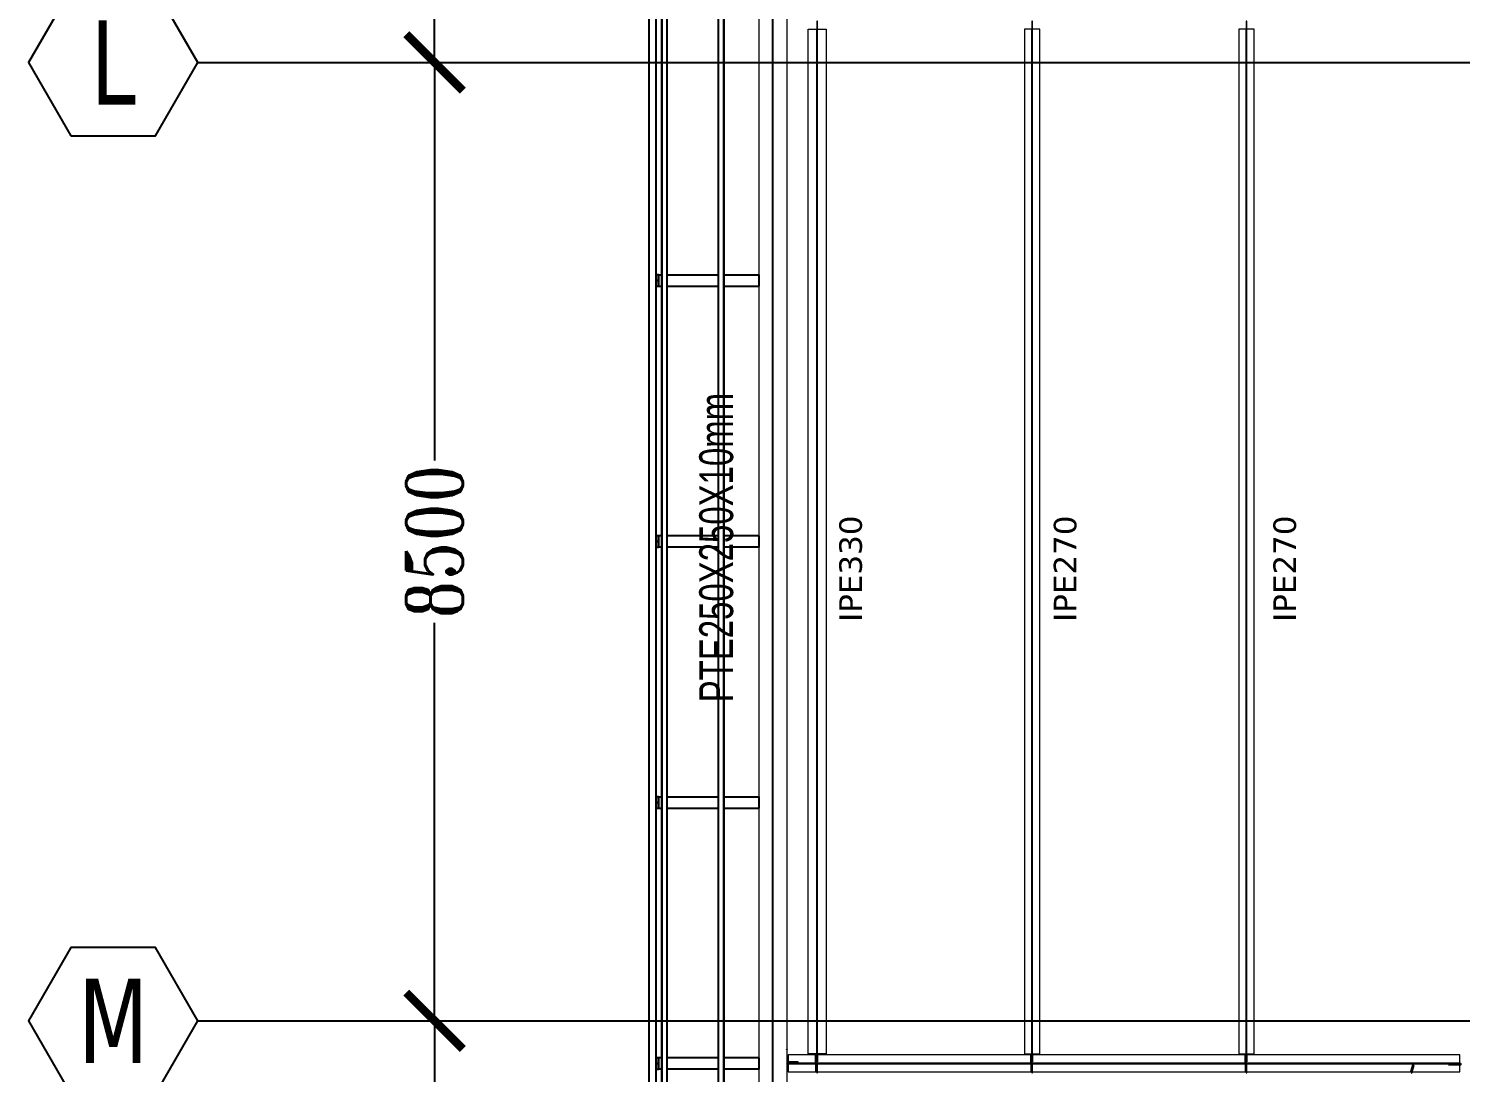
# Model space of a CAD drawing. Header units: millimetres. Extents: x -1702 to 79495, y -21906 to 33736.
# Drawn here: x -1702 to 10993, y 8043 to 17300 of the extents above; entities that cross this region are included whole.
import ezdxf
from ezdxf.enums import TextEntityAlignment as Align

# ---------------------------------------------------------------- set-up
doc = ezdxf.new("R2010")
doc.units = ezdxf.units.MM
doc.header["$LTSCALE"] = 0.9
for name, color, linetype, lineweight in [('0-1', 7, 'Continuous', 5), ('A_ALMA', 8, 'Continuous', 5), ('E_TEXTO', 3, 'Continuous', 9), ('E_VIGAS', 8, 'Continuous', 9), ('E_VIGAS-1', 5, 'Continuous', 25), ('E_VIGAS-2', 10, 'Continuous', 25), ('E_VIGAS-3', 5, 'Continuous', 25), ('HCB-VIGAS', 4, 'Continuous', 15), ('VIGAS_HCB', 4, 'Continuous', 15)]:
    doc.layers.add(name, color=color, linetype=linetype, lineweight=lineweight)
for name, color, linetype in [('COTAS', 8, 'Continuous'), ('HCB-EJES', 1, 'Continuous'), ('HCB-ROTULOS', 2, 'Continuous')]:
    doc.layers.add(name, color=color, linetype=linetype)
doc.styles.add('Arial Narrow', font='', dxfattribs={"width": 0.85, "height": 0.3})
doc.styles.add('ROMANT', font='romant.shx', dxfattribs={"width": 0.8})
doc.styles.add('VERDANA', font='verdana.ttf')
doc.styles.get('Arial Narrow').set_extended_font_data('Arial Narrow')
doc.dimstyles.new('1.125', dxfattribs={"dimscale": 0, "dimtxt": 500, "dimasz": 500, "dimexe": 4, "dimexo": 4, "dimgap": 15, "dimtad": 0, "dimdec": 0, "dimzin": 4, "dimdsep": 46, "dimtxsty": 'ROMANT', "dimblk": 'ARCHTICK', "dimcen": -10, "dimclrd": 256, "dimclrt": 3, "dimadec": 0, "dimazin": 0, "dimtfac": 1, "dimtdec": 0, "dimtix": 1, "dimtmove": 0, "dimatfit": 0, "dimldrblk": 'OBLIQUE', "dimfxl": 0.05, "dimtolj": 1, "dimtzin": 0, "dimarcsym": 0})

# ---------------------------------------------------------------- blocks, each defined once
blk = doc.blocks.new('EST_SFM_VIGA-METALICA-SECCION-C - EST_SFM_VIGA-METALICA-UPN160-1602621-_42_00m_N_E_-NIVEL-11 DOC')
at = {"layer": 'E_VIGAS-1'}
for p, q in [((14.466, 0.047), (-14.455, 0.047)), ((-14.46, -0.018), (14.471, -0.018))]:
    blk.add_line(p, q, dxfattribs=at)
blk = doc.blocks.new('EST_SFM_VIGA-METALICA-SECCION-C - EST_SFM_VIGA-METALICA-UPN100-1529610-_42_00m_N_E_-NIVEL-11 DOC')
at = {"layer": 'E_VIGAS-2'}
for p, q in [((14.393, 0.032), (-14.441, 0.032)), ((-14.442, -0.018), (14.393, -0.018))]:
    blk.add_line(p, q, dxfattribs=at)
blk = doc.blocks.new('EST_SFM_VIGA-METALICA-SECCION-C - EST_SFM_VIGA-METALICA-UPN100-1529678-_42_00m_N_E_-NIVEL-11 DOC')
at = {"layer": 'E_VIGAS-2'}
for p, q in [((13.374, 0.018), (-13.422, 0.018)), ((-13.504, -0.032), (13.456, -0.032))]:
    blk.add_line(p, q, dxfattribs=at)
blk = doc.blocks.new('DCTIB_CNI_EST_MOD-1A-FAC_0001_rvt-1-_42_00m_N_E_-NIVEL-11 DOC')
at = {"layer": 'E_VIGAS-1'}
for p, q in [((-75.177, 155.778), (-75.195, 155.778)), ((-75.177, 155.741), (-75.177, 155.778)), ((-75.177, 155.778), (-75.175, 155.778)), ((-75.175, 155.678), (-75.175, 155.778)), ((-75.175, 155.778), (-75.147, 155.778)), ((-75.175, 155.778), (-75.175, 155.678)), ((-75.097, 155.778), (-74.647, 155.778)), ((-74.597, 155.778), (-74.286, 155.778)), ((-74.286, 155.778), (-74.286, 155.678)), ((-75.195, 155.731), (-75.181, 155.731)), ((-75.181, 155.725), (-75.195, 155.725)), ((-75.195, 155.678), (-75.177, 155.678)), ((-75.181, 155.731), (-75.176, 155.731)), ((-75.181, 155.731), (-75.176, 155.731)), ((-75.177, 155.731), (-75.181, 155.731)), ((-75.176, 155.725), (-75.181, 155.725)), ((-75.181, 155.725), (-75.177, 155.725)), ((-75.176, 155.725), (-75.181, 155.725)), ((-75.177, 155.678), (-75.177, 155.716)), ((-75.175, 155.678), (-75.177, 155.678)), ((-75.175, 155.678), (-75.147, 155.678)), ((-75.097, 155.678), (-74.647, 155.678)), ((-74.597, 155.678), (-74.286, 155.678)), ((-75.177, 153.464), (-75.195, 153.464)), ((-75.195, 153.417), (-75.181, 153.417)), ((-75.181, 153.411), (-75.195, 153.411)), ((-75.195, 153.364), (-75.177, 153.364)), ((-75.181, 153.417), (-75.176, 153.417)), ((-75.181, 153.417), (-75.176, 153.417)), ((-75.177, 153.417), (-75.181, 153.417)), ((-75.176, 153.411), (-75.181, 153.411)), ((-75.181, 153.411), (-75.177, 153.411)), ((-75.176, 153.411), (-75.181, 153.411)), ((-75.177, 153.464), (-75.175, 153.464)), ((-75.177, 153.426), (-75.177, 153.464)), ((-75.177, 153.364), (-75.177, 153.401)), ((-75.175, 153.364), (-75.177, 153.364)), ((-75.175, 153.364), (-75.175, 153.464)), ((-75.175, 153.464), (-75.175, 153.364)), ((-75.147, 153.464), (-75.175, 153.464)), ((-75.147, 153.364), (-75.175, 153.364)), ((-74.647, 153.464), (-75.097, 153.464)), ((-74.647, 153.364), (-75.097, 153.364)), ((-74.287, 153.464), (-74.597, 153.464)), ((-74.287, 153.364), (-74.597, 153.364)), ((-74.287, 153.464), (-74.287, 153.364)), ((-75.177, 151.149), (-75.195, 151.149)), ((-75.195, 151.102), (-75.181, 151.102)), ((-75.181, 151.097), (-75.195, 151.097)), ((-75.181, 151.102), (-75.176, 151.102)), ((-75.181, 151.102), (-75.176, 151.102)), ((-75.177, 151.102), (-75.181, 151.102)), ((-75.176, 151.097), (-75.181, 151.097)), ((-75.181, 151.097), (-75.177, 151.097)), ((-75.176, 151.097), (-75.181, 151.097)), ((-75.177, 151.112), (-75.177, 151.149)), ((-75.177, 151.149), (-75.175, 151.149)), ((-75.177, 151.049), (-75.177, 151.087)), ((-75.175, 151.049), (-75.175, 151.149)), ((-75.175, 151.149), (-75.147, 151.149)), ((-75.175, 151.149), (-75.175, 151.049)), ((-75.097, 151.149), (-74.647, 151.149)), ((-74.597, 151.149), (-74.287, 151.149)), ((-74.287, 151.149), (-74.287, 151.049)), ((-75.195, 151.049), (-75.177, 151.049)), ((-75.175, 151.049), (-75.177, 151.049)), ((-75.175, 151.049), (-75.147, 151.049)), ((-75.097, 151.049), (-74.647, 151.049)), ((-74.597, 151.049), (-74.287, 151.049)), ((-75.177, 148.835), (-75.195, 148.835)), ((-75.195, 148.788), (-75.181, 148.788)), ((-75.181, 148.782), (-75.195, 148.782)), ((-75.181, 148.788), (-75.176, 148.788)), ((-75.181, 148.788), (-75.176, 148.788)), ((-75.177, 148.788), (-75.181, 148.788)), ((-75.176, 148.782), (-75.181, 148.782)), ((-75.181, 148.782), (-75.177, 148.782)), ((-75.176, 148.782), (-75.181, 148.782)), ((-75.177, 148.835), (-75.175, 148.835)), ((-75.177, 148.798), (-75.177, 148.835)), ((-75.175, 148.735), (-75.175, 148.835)), ((-75.175, 148.835), (-75.175, 148.735)), ((-75.147, 148.835), (-75.175, 148.835)), ((-74.647, 148.835), (-75.097, 148.835)), ((-74.287, 148.835), (-74.597, 148.835)), ((-74.287, 148.835), (-74.287, 148.735)), ((-75.195, 148.735), (-75.177, 148.735)), ((-75.177, 148.735), (-75.177, 148.772)), ((-75.175, 148.735), (-75.177, 148.735)), ((-75.147, 148.735), (-75.175, 148.735)), ((-74.647, 148.735), (-75.097, 148.735)), ((-74.287, 148.735), (-74.597, 148.735))]:
    blk.add_line(p, q, dxfattribs=at)
for points, knots in [([(-75.181, 155.731), (-75.181, 155.731), (-75.18, 155.731), (-75.179, 155.732), (-75.178, 155.733), (-75.177, 155.734), (-75.177, 155.735), (-75.177, 155.736), (-75.177, 155.738), (-75.177, 155.74), (-75.177, 155.741)], [0, 0, 0, 0, 0.142857, 0.285714, 0.428571, 0.571429, 0.678571, 0.732143, 0.785714, 1, 1, 1, 1]), ([(-75.177, 155.716), (-75.177, 155.716), (-75.177, 155.718), (-75.177, 155.72), (-75.177, 155.722), (-75.178, 155.724), (-75.179, 155.725), (-75.181, 155.725), (-75.181, 155.725)], [0, 0, 0, 0, 0.142857, 0.285714, 0.428571, 0.571429, 0.785714, 1, 1, 1, 1]), ([(-75.181, 153.417), (-75.181, 153.417), (-75.18, 153.417), (-75.179, 153.417), (-75.178, 153.418), (-75.177, 153.42), (-75.177, 153.421), (-75.177, 153.422), (-75.177, 153.424), (-75.177, 153.425), (-75.177, 153.426)], [0, 0, 0, 0, 0.142857, 0.285714, 0.428571, 0.571429, 0.678571, 0.732143, 0.785714, 1, 1, 1, 1]), ([(-75.177, 153.401), (-75.177, 153.402), (-75.177, 153.403), (-75.177, 153.406), (-75.177, 153.408), (-75.178, 153.409), (-75.179, 153.411), (-75.181, 153.411), (-75.181, 153.411)], [0, 0, 0, 0, 0.142857, 0.285714, 0.428571, 0.571429, 0.785714, 1, 1, 1, 1]), ([(-75.181, 151.102), (-75.181, 151.102), (-75.18, 151.102), (-75.179, 151.103), (-75.178, 151.104), (-75.177, 151.105), (-75.177, 151.107), (-75.177, 151.108), (-75.177, 151.109), (-75.177, 151.111), (-75.177, 151.112)], [0, 0, 0, 0, 0.142857, 0.285714, 0.428571, 0.571429, 0.678571, 0.732143, 0.785714, 1, 1, 1, 1]), ([(-75.177, 151.087), (-75.177, 151.088), (-75.177, 151.089), (-75.177, 151.091), (-75.177, 151.093), (-75.178, 151.095), (-75.179, 151.096), (-75.181, 151.097), (-75.181, 151.097)], [0, 0, 0, 0, 0.142857, 0.285714, 0.428571, 0.571429, 0.785714, 1, 1, 1, 1]), ([(-75.181, 148.788), (-75.181, 148.788), (-75.18, 148.788), (-75.179, 148.788), (-75.178, 148.79), (-75.177, 148.791), (-75.177, 148.792), (-75.177, 148.793), (-75.177, 148.795), (-75.177, 148.796), (-75.177, 148.798)], [0, 0, 0, 0, 0.142857, 0.285714, 0.428571, 0.571429, 0.678571, 0.732143, 0.785714, 1, 1, 1, 1]), ([(-75.177, 148.772), (-75.177, 148.773), (-75.177, 148.775), (-75.177, 148.777), (-75.177, 148.779), (-75.178, 148.781), (-75.179, 148.782), (-75.181, 148.782), (-75.181, 148.782)], [0, 0, 0, 0, 0.142857, 0.285714, 0.428571, 0.571429, 0.785714, 1, 1, 1, 1])]:
    blk.add_open_spline(points, degree=3, knots=knots, dxfattribs=at)
at = {"layer": 'E_VIGAS-2'}
for p, q in [((-75.147, 138.995), (-75.147, 167.83)), ((-75.147, 167.83), (-75.147, 138.995)), ((-74.597, 166.81), (-74.597, 140.014)), ((-74.597, 140.014), (-74.597, 166.81))]:
    blk.add_line(p, q, dxfattribs=at)
at = {"layer": 'E_VIGAS-1', "rotation": 270}
blk.add_blockref('EST_SFM_VIGA-METALICA-SECCION-C - EST_SFM_VIGA-METALICA-UPN160-1602621-_42_00m_N_E_-NIVEL-11 DOC', (-75.242, 153.418), dxfattribs=at)
at = {"layer": 'E_VIGAS-2'}
for name, p, rotation in [('EST_SFM_VIGA-METALICA-SECCION-C - EST_SFM_VIGA-METALICA-UPN100-1529610-_42_00m_N_E_-NIVEL-11 DOC', (-75.13, 153.388), 269.9999999999999), ('EST_SFM_VIGA-METALICA-SECCION-C - EST_SFM_VIGA-METALICA-UPN100-1529678-_42_00m_N_E_-NIVEL-11 DOC', (-74.615, 153.388), 270.0000000000001)]:
    blk.add_blockref(name, p, dxfattribs=dict(at, rotation=rotation))
blk = doc.blocks.new('_ArchTick')
at = {"color": 0, "linetype": 'ByBlock', "const_width": 0.15}
blk.add_lwpolyline([(-0.5, -0.5), (0.5, 0.5)], dxfattribs=at)
blk = doc.blocks.new('*D612')
at = {"layer": 'COTAS', "color": 0, "lineweight": -2, "transparency": 16777216}
for p, q in [((-198, 25500), (1901, 25500)), ((-198, 17000), (1901, 17000))]:
    blk.add_line(p, q, dxfattribs=at)
at = {"layer": 'COTAS', "lineweight": -2, "transparency": 16777216}
for p, q in [((1897, 25500), (1897, 21970)), ((1897, 17000), (1897, 20530))]:
    blk.add_line(p, q, dxfattribs=at)
at = {"layer": 'Defpoints', "color": 0, "transparency": 16777216}
for p in [(-202, 25500), (1897, 25500), (-202, 17000)]:
    blk.add_point(p, dxfattribs=at)
at = {"layer": 'COTAS', "lineweight": -2, "transparency": 16777216, "xscale": 500, "yscale": 500, "zscale": 500}
for p, rotation in [((1897, 25500), 90), ((1897, 17000), 270)]:
    blk.add_blockref('_ArchTick', p, dxfattribs=dict(at, rotation=rotation))
at = {"layer": 'COTAS', "color": 3, "transparency": 16777216, "insert": (1897, 21250), "char_height": 500, "attachment_point": 5, "rotation": 90, "style": 'ROMANT'}
blk.add_mtext('\\A1;8500', dxfattribs=at)
blk = doc.blocks.new('_Oblique')
at = {"color": 0, "linetype": 'ByBlock', "lineweight": -2}
blk.add_line((-0.5, -0.5), (0.5, 0.5), dxfattribs=at)
blk = doc.blocks.new('*D613')
at = {"layer": 'COTAS', "color": 0, "lineweight": -2, "transparency": 16777216}
for p, q in [((-198, 17000), (1901, 17000)), ((-198, 8500), (1901, 8500))]:
    blk.add_line(p, q, dxfattribs=at)
at = {"layer": 'COTAS', "lineweight": -2, "transparency": 16777216}
for p, q in [((1897, 17000), (1897, 13470)), ((1897, 8500), (1897, 12030))]:
    blk.add_line(p, q, dxfattribs=at)
at = {"layer": 'Defpoints', "color": 0, "transparency": 16777216}
for p in [(-202, 17000), (-202, 8500), (1897, 8500)]:
    blk.add_point(p, dxfattribs=at)
at = {"layer": 'COTAS', "lineweight": -2, "transparency": 16777216, "xscale": 500, "yscale": 500, "zscale": 500}
for p, rotation in [((1897, 17000), 90), ((1897, 8500), 270)]:
    blk.add_blockref('_ArchTick', p, dxfattribs=dict(at, rotation=rotation))
at = {"layer": 'COTAS', "color": 3, "transparency": 16777216, "insert": (1897, 12750), "char_height": 500, "attachment_point": 5, "rotation": 90, "style": 'ROMANT'}
blk.add_mtext('\\A1;8500', dxfattribs=at)
blk = doc.blocks.new('*D614')
at = {"layer": 'COTAS', "color": 0, "lineweight": -2, "transparency": 16777216}
for p, q in [((-198, 8500), (1901, 8500)), ((-198, 0), (1901, 0))]:
    blk.add_line(p, q, dxfattribs=at)
at = {"layer": 'COTAS', "lineweight": -2, "transparency": 16777216}
for p, q in [((1897, 8500), (1897, 4970)), ((1897, 0), (1897, 3530))]:
    blk.add_line(p, q, dxfattribs=at)
at = {"layer": 'Defpoints', "color": 0, "transparency": 16777216}
for p in [(-202, 8500), (1897, 8500), (-202, 0)]:
    blk.add_point(p, dxfattribs=at)
at = {"layer": 'COTAS', "lineweight": -2, "transparency": 16777216, "xscale": 500, "yscale": 500, "zscale": 500}
for p, rotation in [((1897, 8500), 90), ((1897, 0), 270)]:
    blk.add_blockref('_ArchTick', p, dxfattribs=dict(at, rotation=rotation))
at = {"layer": 'COTAS', "color": 3, "transparency": 16777216, "insert": (1897, 4250), "char_height": 500, "attachment_point": 5, "rotation": 90, "style": 'ROMANT'}
blk.add_mtext('\\A1;8500', dxfattribs=at)

msp = doc.modelspace()

# ---------------------------------------------------------------- linework, layer by layer
msp.add_lwpolyline([(10887.7, 8113), (10997.7, 8113), (10997.7, 8119), (10887.7, 8119)], close=True)
at = {"layer": 'A_ALMA'}
for p, q in [((5285.5, 8207.5), (5285.5, 17295.2)), ((5293, 8207.5), (5293, 17295.2)), ((7193.4, 8207.5), (7193.4, 17295.2)), ((7200, 8207.5), (7200, 17295.2)), ((9093.4, 8207.5), (9093.4, 17295.2)), ((9100, 8207.5), (9100, 17295.2)), ((9093.4, 8207.5), (9093.4, 10670.2)), ((9100, 8207.5), (9100, 10670.2)), ((5032.7, 8126.1), (10987.7, 8126.1)), ((5032.7, 8119), (10987.7, 8119))]:
    msp.add_line(p, q, dxfattribs=at)
at = {"layer": 'E_VIGAS'}
msp.add_lwpolyline([(4772.7, 235), (5022.7, 235), (5022.7, 25265), (4772.7, 25265)], close=True, dxfattribs=at)
at = {"layer": 'E_VIGAS-3'}
msp.add_open_spline([(5021.7, 8243.6), (5021.7, 8243.8), (5021.6, 8244.3), (5021.2, 8244.8), (5020.8, 8245), (5020.5, 8245.2), (5020.2, 8245.2), (5020.1, 8245.2)], degree=3, knots=[0, 0, 0, 0, 0.2857143, 0.5714286, 0.7142857, 0.8571429, 1, 1, 1, 1], dxfattribs=at)
msp.add_open_spline([(5020.1, 8244.4), (5020.2, 8244.4), (5020.4, 8244.4), (5020.7, 8244.2), (5020.9, 8243.9), (5020.9, 8243.7), (5020.9, 8243.6)], degree=3, dxfattribs=at)
at = {"layer": 'HCB-EJES'}
for p, q in [((4896.7, -5780.2), (4896.7, 31280.5)), ((-201.6, 17000), (77995, 17000)), ((-201.6, 8500), (77995, 8500))]:
    msp.add_line(p, q, dxfattribs=at)
at = {"layer": 'HCB-ROTULOS'}
for points in [[(-1326.6, 16350.5), (-576.6, 16350.5), (-201.6, 17000), (-576.6, 17649.5), (-1326.6, 17649.5), (-1701.6, 17000)], [(-1326.6, 7850.5), (-576.6, 7850.5), (-201.6, 8500), (-576.6, 9149.5), (-1326.6, 9149.5), (-1701.6, 8500)]]:
    msp.add_lwpolyline(points, close=True, dxfattribs=at)
at = {"layer": 'HCB-VIGAS'}
for points in [[(5285.5, 17295.2), (5293, 17295.2), (5293, 17366.6), (5285.5, 17366.6)], [(7193.4, 17295.2), (7200, 17295.2), (7200, 17366.6), (7193.4, 17366.6)], [(9093.4, 17295.2), (9100, 17295.2), (9100, 17366.6), (9093.4, 17366.6)], [(5022.7, 8126.1), (5122.7, 8126.1), (5122.7, 8136.1), (5022.7, 8136.1)], [(5285.5, 8126.1), (5275.5, 8126.1), (5275.5, 8197.5), (5285.5, 8197.5)], [(5285.5, 8207.5), (5293, 8207.5), (5293, 8136.1), (5285.5, 8136.1)], [(7193.4, 8126.1), (7183.4, 8126.1), (7183.4, 8197.5), (7193.4, 8197.5)], [(7193.4, 8207.5), (7200, 8207.5), (7200, 8136.1), (7193.4, 8136.1)], [(9093.4, 8126.1), (9083.4, 8126.1), (9083.4, 8197.5), (9093.4, 8197.5)], [(9093.4, 8207.5), (9100, 8207.5), (9100, 8136.1), (9093.4, 8136.1)], [(5285.5, 8119), (5275.5, 8119), (5275.5, 8047.5), (5285.5, 8047.5)], [(5285.5, 8037.5), (5293, 8037.5), (5293, 8109), (5285.5, 8109)], [(7193.4, 8119), (7183.4, 8119), (7183.4, 8047.5), (7193.4, 8047.5)], [(7193.4, 8037.5), (7200, 8037.5), (7200, 8109), (7193.4, 8109)], [(9093.4, 8119), (9083.4, 8119), (9083.4, 8047.5), (9093.4, 8047.5)], [(9093.4, 8037.5), (9100, 8037.5), (9100, 8109), (9093.4, 8109)], [(10580.6, 8115.4), (10571, 8118.4), (10550, 8050.1), (10559.6, 8047.1)], [(10556.8, 8038.3), (10563.7, 8036.2), (10584.5, 8103.8), (10577.6, 8105.9)]]:
    msp.add_lwpolyline(points, close=True, dxfattribs=at)
at = {"layer": 'VIGAS_HCB'}
for points in [[(5369.3, 8207.5), (5209.3, 8207.5), (5209.3, 17295.2), (5369.3, 17295.2)], [(7129.2, 8207.5), (7264.2, 8207.5), (7264.2, 17295.2), (7129.2, 17295.2)], [(9029.2, 8207.5), (9164.2, 8207.5), (9164.2, 17295.2), (9029.2, 17295.2)], [(5032.7, 8047.5), (10987.8, 8047.5), (10987.8, 8197.5), (5032.7, 8197.5)]]:
    msp.add_lwpolyline(points, close=True, dxfattribs=at)

# ---------------------------------------------------------------- block references
at = {"layer": '0-1', "xscale": 1000, "yscale": 1000, "zscale": 1000}
msp.add_blockref('DCTIB_CNI_EST_MOD-1A-FAC_0001_rvt-1-_42_00m_N_E_-NIVEL-11 DOC', (79058.8, -140662.4), dxfattribs=at)

# ---------------------------------------------------------------- texts
at = {"layer": 'E_TEXTO', "attachment_point": 1, "rotation": 90}
for s, insert, char_height, width, style in [('PTE250X250X10mm', (4244.5, 11325.4), 300, 3434.429, 'Arial Narrow'), ('IPE330', (5486.2, 12038.4), 200, 1206.139, 'VERDANA'), ('IPE270', (7387.9, 12038.4), 200, 1206.139, 'VERDANA'), ('IPE270', (9334.9, 12038.4), 200, 1206.139, 'VERDANA')]:
    msp.add_mtext(s, dxfattribs=dict(at, insert=insert, char_height=char_height, width=width, style=style))
at = {"layer": 'HCB-ROTULOS', "color": 4, "style": 'VERDANA', "width": 0.7}
for s, p in [('L', (-951.6, 17000)), ('M', (-951.6, 8500))]:
    msp.add_text(s, height=750, dxfattribs=at).set_placement(p, align=Align.MIDDLE_CENTER)

# ---------------------------------------------------------------- dimensions: what is measured, and where the dimension line sits
at = {"layer": 'COTAS'}
for base, p1, p2, angle, picture, middle in [((1896.7, 25500), (-201.6, 17000), (-201.6, 25500), 270, '*D612', (1896.7, 21250)), ((1896.7, 8500), (-201.6, 17000), (-201.6, 8500), 90, '*D613', (1896.7, 12750)), ((1896.7, 8500), (-201.6, 0), (-201.6, 8500), 270, '*D614', (1896.7, 4250))]:
    dim = msp.add_linear_dim(base=base, p1=p1, p2=p2, angle=angle, dimstyle='1.125', override={"dimscale": 1}, dxfattribs=at)
    dim.commit()
    dim.dimension.update_dxf_attribs({"geometry": picture, "text_midpoint": middle})

doc.saveas('drawing.dxf')
